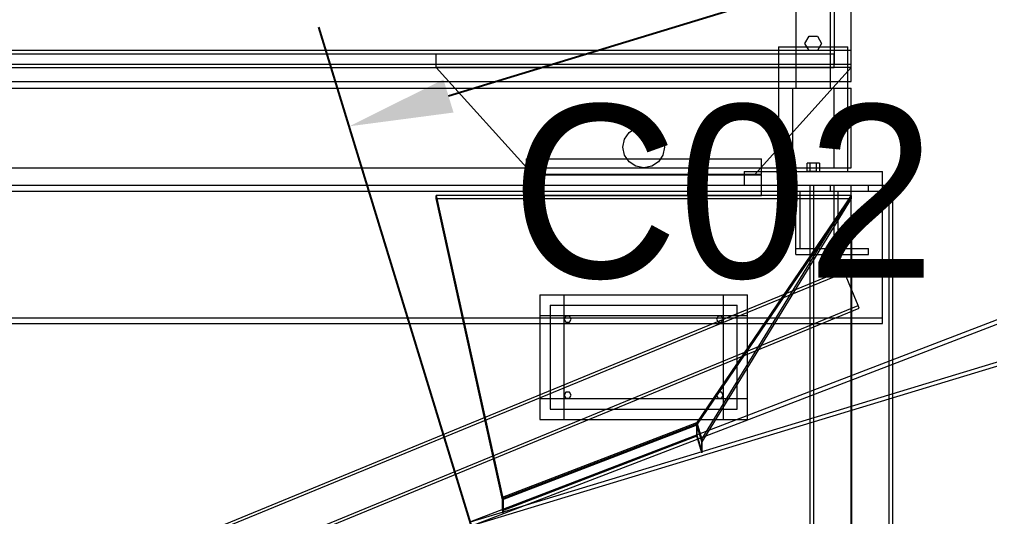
# Model space of a CAD drawing. Header units: millimetres. Extents: x -191664 to 191490, y -197311 to 10263.
# Drawn here: x 15567 to 16969, y 621 to 1340 of the extents above; entities that cross this region are included whole.
import ezdxf

# ---------------------------------------------------------------- set-up
doc = ezdxf.new("R2010")
doc.units = ezdxf.units.MM
for name, color, linetype, lineweight in [('COTAS_O', 1, 'Continuous', 0), ('COTAS_P', 1, 'Continuous', 0), ('lateral_C02', 7, 'Continuous', 0), ('lateral_mezcladora', 7, 'Continuous', 0), ('lateral_mix-C02', 7, 'Continuous', 0), ('TEXTOS', 4, 'Continuous', 0)]:
    doc.layers.add(name, color=color, linetype=linetype, lineweight=lineweight)
doc.dimstyles.new('PLANTA_100', dxfattribs={"dimtxt": 250, "dimasz": 150, "dimexe": 150, "dimexo": 80, "dimgap": 100, "dimtad": 1, "dimtih": 1, "dimtoh": 1, "dimdec": 1, "dimdsep": 46, "dimcen": 0.09, "dimclrd": 1, "dimclre": 1, "dimclrt": 1, "dimadec": 0, "dimazin": 0, "dimtfac": 1, "dimtdec": 4, "dimtofl": 0, "dimtmove": 0, "dimatfit": 3, "dimfxl": 1, "dimtolj": 1, "dimtzin": 0, "dimarcsym": 0})

# ---------------------------------------------------------------- blocks, each defined once
blk = doc.blocks.new('*D7')
at = {"layer": 'COTAS_P', "color": 1, "lineweight": -2, "transparency": 16777216}
for p, q in [((25334.8, 3271.6), (25080.5, 4103.6)), ((16187.4, 1228.9), (24980.9, 3916.3)), ((16254.4, 496.5), (16000.1, 1328.5))]:
    blk.add_line(p, q, dxfattribs=at)
at = {"layer": 'COTAS_P', "color": 1, "transparency": 16777216}
for points in [[(24973.6, 3940.2), (24988.2, 3892.4), (25124.4, 3960.1)], [(16180.1, 1252.8), (16194.7, 1205), (16044, 1185.1)]]:
    blk.add_solid(points, dxfattribs=at)
at = {"layer": 'Defpoints', "color": 0, "transparency": 16777216}
for p in [(25124.4, 3960.1), (25358.2, 3195.1), (16277.8, 420)]:
    blk.add_point(p, dxfattribs=at)
blk = doc.blocks.new('*D15')
at = {"layer": 'COTAS_O', "color": 1, "lineweight": -2, "transparency": 16777216}
for p, q in [((10569.5, 1020), (10569.5, 50)), ((16769.5, 1020), (16769.5, 50)), ((10719.5, 200), (16619.5, 200))]:
    blk.add_line(p, q, dxfattribs=at)
at = {"layer": 'COTAS_O', "color": 1, "transparency": 16777216}
for points in [[(10719.5, 225), (10719.5, 175), (10569.5, 200)], [(16619.5, 225), (16619.5, 175), (16769.5, 200)]]:
    blk.add_solid(points, dxfattribs=at)
at = {"layer": 'Defpoints', "color": 0, "transparency": 16777216}
for p in [(10569.5, 1100), (16769.5, 1100), (16769.5, 200)]:
    blk.add_point(p, dxfattribs=at)

msp = doc.modelspace()

# ---------------------------------------------------------------- linework, layer by layer
at = {"layer": 'lateral_C02', "color": 139, "true_color": 0x345e4e}
for p, q in [((17117.24, 958.24), (16219, 613.47)), ((16220.74, 607.73), (17118.98, 952.5)), ((16219, 613.47), (17137.24, 892.38)), ((17138.98, 886.64), (16220.74, 607.73))]:
    msp.add_line(p, q, dxfattribs=at)
at = {"layer": 'lateral_mezcladora', "color": 252, "true_color": 0x8b8c91}
for p, q in [((16769.53, 1275), (16769.53, 2300)), ((10569.53, 1275), (16769.53, 1275)), ((16769.53, 1270), (16169.53, 1270)), ((16169.53, 1270), (16309.53, 1115)), ((16629.53, 1115), (16769.53, 1270)), ((16309.53, 1115), (16629.53, 1115))]:
    msp.add_line(p, q, dxfattribs=at)
at = {"layer": 'lateral_mezcladora', "color": 9, "true_color": 0xc6c9c8}
for p, q in [((16689.53, 2270), (16689.53, 1240)), ((16739.53, 1240), (16739.53, 2270)), ((10569.53, 1295), (16769.53, 1295)), ((16769.53, 1250), (16769.53, 1295)), ((10569.53, 1250), (16769.53, 1250)), ((16689.53, 1240), (16739.53, 1240)), ((16299.53, 1115), (16639.53, 1115)), ((16299.53, 1115), (16299.53, 1085)), ((16614.53, 1120), (16814.53, 1120)), ((16614.53, 1120), (16614.53, 1100)), ((16639.53, 1085), (16639.53, 1115)), ((16814.53, 1100), (16814.53, 1120)), ((16614.53, 1100), (16814.53, 1100)), ((16299.53, 1085), (16639.53, 1085))]:
    msp.add_line(p, q, dxfattribs=at)
at = {"layer": 'lateral_mezcladora', "color": 253, "true_color": 0xa5a6aa}
for p, q in [((16744.53, 2270), (16744.53, 1275)), ((16769.53, 1275), (16769.53, 2270)), ((10594.53, 1290), (16169.53, 1290)), ((16169.53, 1270), (16169.53, 1290)), ((16169.53, 1290), (16744.53, 1290)), ((16744.53, 1270), (16744.53, 1290)), ((10594.53, 1270), (16169.53, 1270)), ((16169.53, 1270), (16744.53, 1270)), ((16744.53, 1275), (16769.53, 1275))]:
    msp.add_line(p, q, dxfattribs=at)
at = {"layer": 'lateral_mezcladora', "color": 149, "true_color": 0x3c4245}
for p, q in [((16702.53, 1305), (16708.53, 1315.39)), ((16708.53, 1294.61), (16702.53, 1305)), ((16708.53, 1315.39), (16720.53, 1315.39)), ((16720.53, 1315.39), (16726.53, 1305)), ((16726.53, 1305), (16720.53, 1294.61)), ((16720.53, 1294.61), (16708.53, 1294.61))]:
    msp.add_line(p, q, dxfattribs=at)
at = {"layer": 'lateral_mezcladora', "color": 251, "true_color": 0x64686b}
for p, q in [((16664.53, 1300), (16764.53, 1300)), ((16664.53, 1300), (16664.53, 1120)), ((16764.53, 1120), (16764.53, 1300)), ((10569.53, 1240), (16769.53, 1240)), ((16684.53, 1240), (16744.53, 1240)), ((16684.53, 1240), (16684.53, 1125)), ((16744.53, 1125), (16744.53, 1240)), ((16769.53, 1125), (16769.53, 1240)), ((10569.53, 1125), (16769.53, 1125)), ((16684.53, 1125), (16744.53, 1125)), ((16664.53, 1120), (16764.53, 1120))]:
    msp.add_line(p, q, dxfattribs=at)
at = {"layer": 'lateral_mezcladora', "color": 250, "true_color": 0x33393d}
for p, q in [((16448.32, 1176.21), (16458.05, 1182.72)), ((16458.05, 1182.72), (16469.53, 1185)), ((16469.53, 1185), (16481.01, 1182.72)), ((16481.01, 1182.72), (16490.74, 1176.21)), ((16439.53, 1155), (16441.81, 1166.48)), ((16441.81, 1166.48), (16448.32, 1176.21)), ((16490.74, 1176.21), (16497.24, 1166.48)), ((16497.24, 1166.48), (16499.53, 1155)), ((16441.81, 1143.52), (16439.53, 1155)), ((16499.53, 1155), (16497.24, 1143.52)), ((16299.53, 1138), (16639.53, 1138)), ((16299.53, 1138), (16299.53, 1116)), ((16448.32, 1133.79), (16441.81, 1143.52)), ((16497.24, 1143.52), (16490.74, 1133.79)), ((16639.53, 1116), (16639.53, 1138)), ((16458.05, 1127.28), (16448.32, 1133.79)), ((16469.53, 1125), (16458.05, 1127.28)), ((16481.01, 1127.28), (16469.53, 1125)), ((16490.74, 1133.79), (16481.01, 1127.28)), ((16299.53, 1116), (16639.53, 1116))]:
    msp.add_line(p, q, dxfattribs=at)
at = {"layer": 'lateral_mezcladora', "color": 43, "true_color": 0xe7bf45}
for p, q in [((16710.03, 1132), (16705.53, 1132)), ((16705.53, 1120), (16705.53, 1132)), ((16719.03, 1132), (16710.03, 1132)), ((16710.03, 1120), (16710.03, 1132)), ((16723.53, 1132), (16719.03, 1132)), ((16719.03, 1120), (16719.03, 1132)), ((16723.53, 1132), (16723.53, 1120)), ((16710.03, 1120), (16705.53, 1120)), ((16719.03, 1120), (16710.03, 1120)), ((16719.03, 1120), (16723.53, 1120))]:
    msp.add_line(p, q, dxfattribs=at)
at = {"layer": 'lateral_mezcladora', "color": 8, "true_color": 0x667b86}
for p, q in [((10494.53, 1100), (16814.53, 1100)), ((10569.53, 1100), (16769.53, 1100)), ((16689.53, 1100), (16739.53, 1100)), ((16689.53, 1091.5), (16689.53, 1100)), ((16709.53, 1100), (16829.53, 1100)), ((16709.53, 1100), (16709.53, 12)), ((16709.53, 1100), (16715.53, 1100)), ((16715.53, 12), (16715.53, 1100)), ((16739.53, 1091.5), (16739.53, 1100)), ((16744.53, 1100), (16794.53, 1100)), ((16744.53, 1091.5), (16744.53, 1100)), ((16769.53, 1091.5), (16769.53, 1100)), ((16794.53, 1091.5), (16794.53, 1100)), ((16814.53, 1091.5), (16814.53, 1100)), ((16823.53, 1100), (16829.53, 1100)), ((16823.53, 1100), (16823.53, 12)), ((16829.53, 12), (16829.53, 1100)), ((10494.53, 1091.5), (16814.53, 1091.5)), ((10569.53, 1091.5), (16769.53, 1091.5)), ((16689.53, 1091.5), (16739.53, 1091.5)), ((16689.53, 1091.5), (16695.53, 1091.5)), ((16689.53, 1008.5), (16689.53, 1091.5)), ((16695.53, 1008.5), (16695.53, 1091.5)), ((16744.53, 1091.5), (16794.53, 1091.5)), ((16744.53, 1091.5), (16750.53, 1091.5)), ((16744.53, 1008.5), (16744.53, 1091.5)), ((16750.53, 1008.5), (16750.53, 1091.5)), ((16769.53, 908.5), (16769.53, 1091.5)), ((16814.53, 908.5), (16814.53, 1091.5)), ((16689.53, 1008.5), (16739.53, 1008.5)), ((16689.53, 1000), (16689.53, 1008.5)), ((16689.53, 1008.5), (16695.53, 1008.5)), ((16689.53, 1000), (16739.53, 1000)), ((16739.53, 1000), (16739.53, 1008.5)), ((16744.53, 1008.5), (16794.53, 1008.5)), ((16744.53, 1000), (16744.53, 1008.5)), ((16744.53, 1008.5), (16750.53, 1008.5)), ((16744.53, 1000), (16794.53, 1000)), ((16794.53, 1000), (16794.53, 1008.5)), ((14691.45, 127.74), (16758.12, 977.74)), ((14692.97, 124.05), (16759.64, 974.05)), ((16759.64, 974.05), (16758.12, 977.74)), ((16779.42, 925.95), (16759.64, 974.05)), ((14712.75, 75.95), (16779.42, 925.95)), ((16780.94, 922.26), (16779.42, 925.95)), ((14714.27, 72.26), (16780.94, 922.26)), ((10494.53, 908.5), (16814.53, 908.5)), ((10494.53, 900), (16814.53, 900)), ((10569.53, 908.5), (16769.53, 908.5)), ((10569.53, 900), (16769.53, 900)), ((16769.53, 900), (16769.53, 908.5)), ((16814.53, 900), (16814.53, 908.5))]:
    msp.add_line(p, q, dxfattribs=at)
at = {"layer": 'lateral_mix-C02', "color": 252, "true_color": 0x85969e}
for p, q in [((16769.53, 1085), (16169.53, 1085)), ((16169.53, 1085), (16265.47, 649.31)), ((16169.53, 1081), (16169.53, 1085)), ((16169.53, 1085), (16266.51, 645.9)), ((16265.47, 645.31), (16169.53, 1081)), ((16169.53, 1081), (16769.53, 1081)), ((16266.51, 641.9), (16169.53, 1081)), ((16769.53, 1085), (16546.23, 757.07)), ((16546.23, 753.07), (16769.53, 1081)), ((16553.56, 733.09), (16769.53, 1085)), ((16769.53, 1081), (16553.56, 729.09)), ((16769.53, 1085), (16769.53, 1081)), ((16265.47, 649.31), (16546.23, 757.07)), ((16546.23, 753.07), (16265.47, 645.31)), ((16546.23, 757.07), (16553.56, 733.09)), ((16546.23, 753.07), (16546.23, 757.07)), ((16553.56, 729.09), (16546.23, 753.07)), ((16553.56, 729.09), (16553.56, 733.09)), ((16265.47, 645.31), (16265.47, 649.31)), ((16266.51, 645.9), (16265.47, 649.31)), ((16265.47, 645.31), (16266.51, 641.9)), ((16266.51, 641.9), (16266.51, 645.9))]:
    msp.add_line(p, q, dxfattribs=at)
at = {"layer": 'lateral_mix-C02', "color": 253, "true_color": 0xa6b3ba}
for p, q in [((16319.53, 941.5), (16354.53, 941.5)), ((16319.53, 941.5), (16319.53, 761.5)), ((16319.53, 941.5), (16619.53, 941.5)), ((16319.53, 941.5), (16319.53, 911.5)), ((16354.53, 761.5), (16354.53, 941.5)), ((16584.53, 941.5), (16619.53, 941.5)), ((16584.53, 941.5), (16584.53, 761.5)), ((16619.53, 761.5), (16619.53, 941.5)), ((16619.53, 911.5), (16619.53, 941.5)), ((16319.53, 911.5), (16619.53, 911.5)), ((16319.53, 791.5), (16619.53, 791.5)), ((16319.53, 791.5), (16319.53, 761.5)), ((16619.53, 761.5), (16619.53, 791.5)), ((16319.53, 761.5), (16354.53, 761.5)), ((16319.53, 761.5), (16619.53, 761.5)), ((16584.53, 761.5), (16619.53, 761.5))]:
    msp.add_line(p, q, dxfattribs=at)
at = {"layer": 'lateral_mix-C02', "color": 8, "true_color": 0x667e8b}
for p, q in [((16334.53, 926.5), (16604.53, 926.5)), ((16334.53, 926.5), (16334.53, 776.5)), ((16604.53, 776.5), (16604.53, 926.5)), ((16334.53, 776.5), (16604.53, 776.5))]:
    msp.add_line(p, q, dxfattribs=at)
at = {"layer": 'lateral_mix-C02', "color": 9, "true_color": 0xc1c8cb}
for p, q in [((16357.03, 910.83), (16354.53, 906.5)), ((16354.53, 906.5), (16357.03, 902.17)), ((16362.03, 910.83), (16357.03, 910.83)), ((16357.03, 902.17), (16362.03, 902.17)), ((16364.53, 906.5), (16362.03, 910.83)), ((16362.03, 902.17), (16364.53, 906.5)), ((16577.03, 910.83), (16574.53, 906.5)), ((16574.53, 906.5), (16577.03, 902.17)), ((16582.03, 910.83), (16577.03, 910.83)), ((16577.03, 902.17), (16582.03, 902.17)), ((16584.53, 906.5), (16582.03, 910.83)), ((16582.03, 902.17), (16584.53, 906.5)), ((16357.03, 800.83), (16354.53, 796.5)), ((16362.03, 800.83), (16357.03, 800.83)), ((16364.53, 796.5), (16362.03, 800.83)), ((16577.03, 800.83), (16574.53, 796.5)), ((16582.03, 800.83), (16577.03, 800.83)), ((16584.53, 796.5), (16582.03, 800.83)), ((16354.53, 796.5), (16357.03, 792.17)), ((16357.03, 792.17), (16362.03, 792.17)), ((16362.03, 792.17), (16364.53, 796.5)), ((16574.53, 796.5), (16577.03, 792.17)), ((16577.03, 792.17), (16582.03, 792.17)), ((16582.03, 792.17), (16584.53, 796.5))]:
    msp.add_line(p, q, dxfattribs=at)
at = {"layer": 'lateral_mix-C02', "color": 250, "true_color": 0x30383b}
for p, q in [((16265.47, 647.31), (16546.23, 755.07)), ((16546.23, 757.07), (16546.23, 739.07)), ((16546.23, 755.07), (16546.23, 757.07)), ((16546.23, 737.07), (16546.23, 755.07)), ((16546.23, 755.07), (16553.56, 731.09)), ((16265.47, 631.31), (16546.23, 739.07)), ((16546.23, 737.07), (16265.47, 629.31)), ((16546.23, 739.07), (16553.56, 715.09)), ((16546.23, 737.07), (16546.23, 739.07)), ((16553.56, 713.09), (16546.23, 737.07)), ((16553.56, 715.09), (16553.56, 733.09)), ((16553.56, 733.09), (16553.56, 731.09)), ((16553.56, 731.09), (16553.56, 713.09)), ((16553.56, 713.09), (16553.56, 715.09)), ((16265.47, 649.31), (16265.47, 631.31)), ((16265.47, 647.31), (16265.47, 649.31)), ((16265.47, 629.31), (16265.47, 647.31)), ((16266.51, 643.9), (16265.47, 647.31)), ((16266.51, 645.9), (16266.51, 627.9)), ((16266.51, 643.9), (16266.51, 645.9)), ((16265.47, 629.31), (16265.47, 631.31)), ((16266.51, 627.9), (16265.47, 631.31)), ((16266.51, 625.9), (16266.51, 643.9)), ((16265.47, 629.31), (16266.51, 625.9)), ((16266.51, 625.9), (16266.51, 627.9))]:
    msp.add_line(p, q, dxfattribs=at)

# ---------------------------------------------------------------- texts
at = {"layer": 'TEXTOS'}
msp.add_text('C02 / cola', height=250, dxfattribs=at).set_placement((16277.76, 966.2))

# ---------------------------------------------------------------- dimensions: what is measured, and where the dimension line sits
at = {"layer": 'COTAS_O'}
dim = msp.add_aligned_dim(p1=(10569.53, 1100), p2=(16769.53, 1100), distance=-900, text='<> O', dimstyle='PLANTA_100', dxfattribs=at)
dim.commit()
dim.dimension.update_dxf_attribs({"geometry": '*D15', "text_midpoint": (13669.53, 200)})
at = {"layer": 'COTAS_P'}
dim = msp.add_aligned_dim(p1=(16277.76, 420), p2=(25358.19, 3195.06), distance=800, text='<> P', dimstyle='PLANTA_100', dxfattribs=at)
dim.commit()
dim.dimension.update_dxf_attribs({"geometry": '*D7', "text_midpoint": (20584.16, 2572.6)})

doc.saveas('drawing.dxf')
